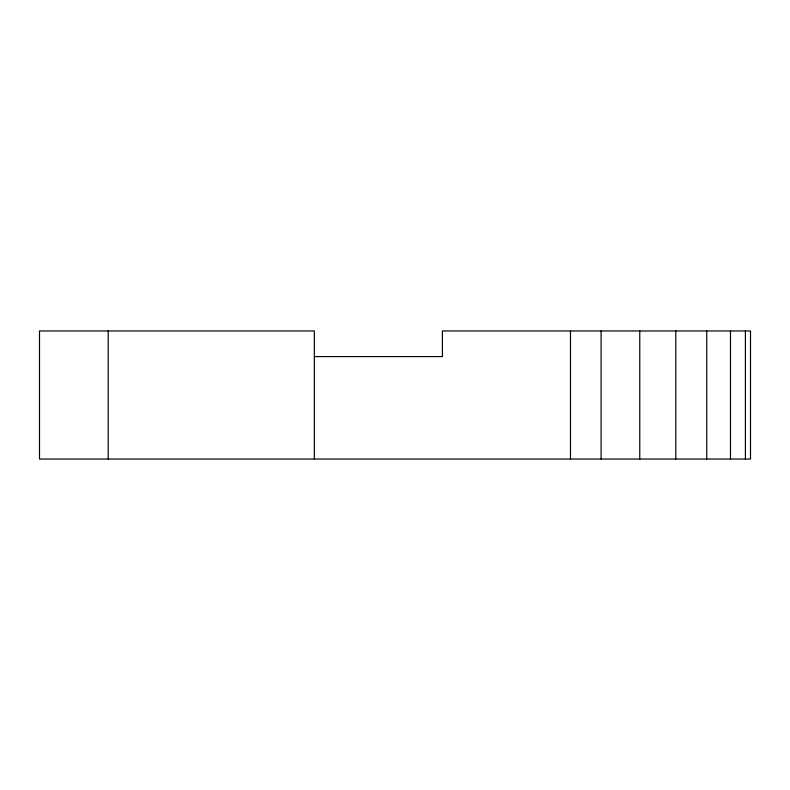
<?xml version="1.0" encoding="UTF-8"?>
<svg xmlns="http://www.w3.org/2000/svg" width="790" height="790" viewBox="0 0 790 790"><rect width="100%" height="100%" fill="white"/><g stroke="black" fill="none" stroke-linecap="round" stroke-linejoin="round"><path stroke-width="1.19" d="M314.341 356.576L442.41 356.576L442.41 330.971L750.5 330.971L750.5 459.029L39.5 459.029L39.5 330.971L314.341 330.971L314.341 459.029M745.405 330.971L745.405 459.029M730.483 330.971L730.483 459.029M706.744 330.971L706.744 459.029M675.796 330.971L675.796 459.029M639.762 330.971L639.762 459.029M601.091 330.971L601.091 459.029M570.469 330.971L570.469 459.029M108.21 330.971L108.21 459.029"/></g></svg>
